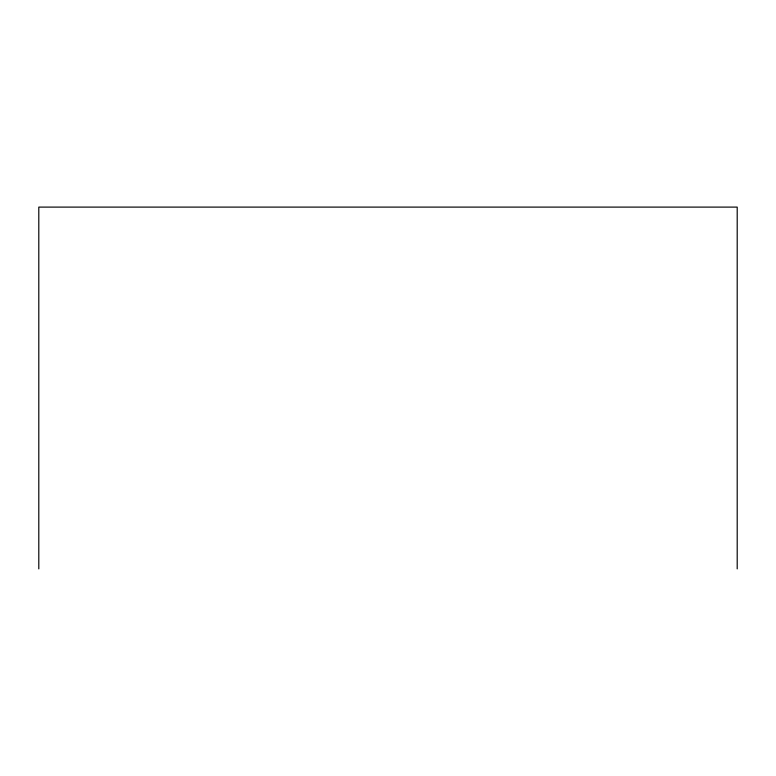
<?xml version="1.0" encoding="UTF-8"?>
<svg xmlns="http://www.w3.org/2000/svg" width="776" height="776" viewBox="0 0 776 776"><rect width="100%" height="100%" fill="white"/><g stroke="black" fill="none" stroke-linecap="round" stroke-linejoin="round"><path stroke-width="1.16" d="M737.2 568.895L737.2 207.105L38.8 207.105L38.8 568.895"/></g></svg>
